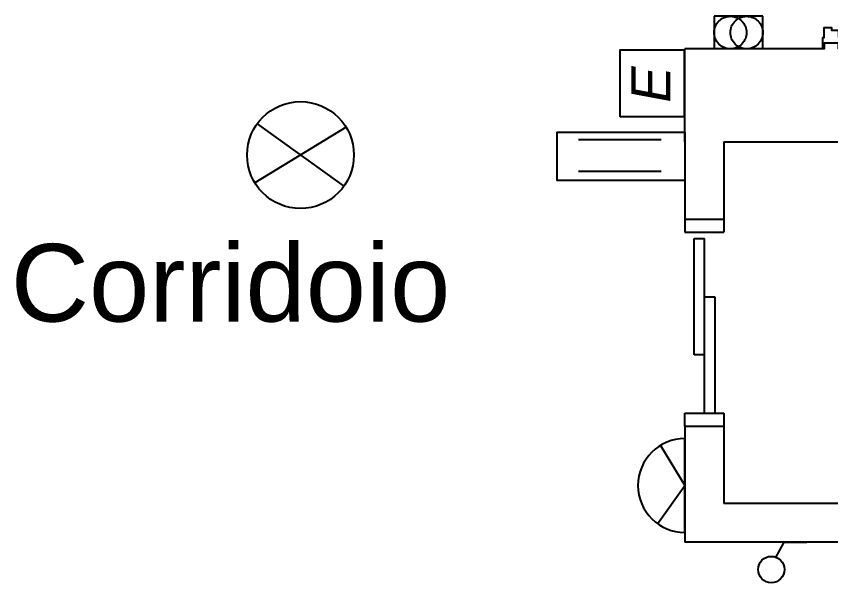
# Model space of a CAD drawing. Header units: millimetres. Extents: x 1251.1 to 1334.1, y 1577.6 to 1641.3.
# Drawn here: x 1303.754 to 1306.904, y 1612.024 to 1614.215 of the extents above; entities that cross this region are included whole.
import ezdxf

# ---------------------------------------------------------------- set-up
doc = ezdxf.new("R2010")
doc.units = ezdxf.units.MM
doc.linetypes.add('ACAD_ISO02W100', pattern=[15, 12, -3])
doc.layers.add('MURATURA', color=140, linetype='Continuous')
doc.layers.add('PORTES', color=3, linetype='Continuous')
doc.styles.add('fm-studio_50', font='Arial Italic.ttf', dxfattribs={"height": 10})
doc.styles.get("Standard").update_dxf_attribs({"font": 'Arial.ttf'})

msp = doc.modelspace()

# ---------------------------------------------------------------- hatches: boundary and pattern name
at = {"layer": 'MURATURA'}
h = msp.add_hatch(dxfattribs=at)
h.set_pattern_fill('AR-B816C', color=0, scale=0.66)
h.paths.add_polyline_path([(1311.142, 1613.7292), (1306.4905, 1613.7292), (1306.4905, 1613.38), (1306.4905, 1612.68), (1306.4905, 1612.63), (1306.4905, 1612.3308), (1311.1456, 1612.3308)])

# ---------------------------------------------------------------- linework, layer by layer
at = {"linetype": 'Continuous'}
for p, q in [((1305.0298, 1613.7856), (1304.677, 1613.5704)), ((1304.6854, 1613.7983), (1305.0214, 1613.5577)), ((1306.2459, 1612.5554), (1306.3405, 1612.4002)), ((1306.2347, 1612.2524), (1306.3405, 1612.4002))]:
    msp.add_line(p, q, dxfattribs=at)
for p, q in [((1305.9286, 1613.7381), (1306.2489, 1613.7381)), ((1306.2489, 1613.6142), (1305.9286, 1613.6142))]:
    msp.add_line(p, q)
for points in [[(1306.0904, 1613.8261), (1306.0904, 1614.0849), (1306.3369, 1614.0849), (1306.3369, 1613.8261)], [(1306.3405, 1613.7668), (1306.3405, 1613.5796), (1305.8456, 1613.5796), (1305.8456, 1613.7668)]]:
    msp.add_lwpolyline(points, close=True)
msp.add_lwpolyline([(1306.3405, 1612.582, 1), (1306.3405, 1612.2184)], format="xyb", close=True, dxfattribs=at)
msp.add_lwpolyline([(1306.6912, 1612.1199), (1306.7247, 1612.1808), (1306.8112, 1612.1808)], dxfattribs=at)
for centre, radius in [((1304.8534, 1613.678), 0.2066), ((1306.6743, 1612.0753), 0.0509)]:
    msp.add_circle(centre, radius, dxfattribs=at)
at = {"layer": 'MURATURA', "linetype": 'ACAD_ISO02W100'}
for p, q in [((1306.4532, 1614.2146), (1306.4532, 1614.0888)), ((1306.6418, 1614.2146), (1306.4532, 1614.2146)), ((1306.5154, 1614.2146), (1306.5154, 1614.2146)), ((1306.6418, 1614.0888), (1306.6418, 1614.2146)), ((1306.8738, 1614.0888), (1306.3405, 1614.0888)), ((1306.6418, 1614.0888), (1306.4532, 1614.0888))]:
    msp.add_line(p, q, dxfattribs=at)
at = {"layer": 'MURATURA'}
for p, q in [((1306.3405, 1613.7292), (1306.3405, 1614.0888)), ((1306.3405, 1613.7292), (1306.3405, 1613.43)), ((1306.4905, 1613.7292), (1311.142, 1613.7292)), ((1306.4905, 1613.7292), (1306.4905, 1613.38)), ((1306.3405, 1613.43), (1306.4905, 1613.43)), ((1306.3405, 1613.43), (1306.3405, 1613.38)), ((1306.3405, 1613.38), (1306.4905, 1613.38)), ((1306.3755, 1612.905), (1306.3755, 1613.355)), ((1306.3755, 1613.355), (1306.3755, 1613.355)), ((1306.3755, 1613.355), (1306.4155, 1613.355)), ((1306.4155, 1612.68), (1306.4155, 1613.355)), ((1306.4155, 1613.13), (1306.4555, 1613.13)), ((1306.4555, 1613.13), (1306.4555, 1612.68)), ((1306.4155, 1612.905), (1306.3755, 1612.905)), ((1306.3405, 1612.63), (1306.3405, 1612.68)), ((1306.3405, 1612.68), (1306.4905, 1612.68)), ((1306.4905, 1612.68), (1306.4905, 1612.63)), ((1306.3405, 1612.63), (1306.4905, 1612.63)), ((1306.3405, 1612.63), (1306.3405, 1612.3308)), ((1306.4905, 1612.63), (1306.4905, 1612.3308)), ((1306.3405, 1612.3308), (1306.3405, 1612.1808)), ((1311.1456, 1612.3308), (1306.4905, 1612.3308)), ((1307.1954, 1612.1808), (1306.3405, 1612.1808))]:
    msp.add_line(p, q, dxfattribs=at)
at = {"layer": 'MURATURA', "linetype": 'ACAD_ISO02W100'}
for centre in [(1306.516, 1614.1517), (1306.5789, 1614.1517)]:
    msp.add_circle(centre, 0.0629, dxfattribs=at)
at = {"layer": 'PORTES'}
msp.add_lwpolyline([(1306.9345, 1614.133), (1306.9401, 1614.133), (1306.9401, 1614.0888), (1306.9345, 1614.0888), (1306.9345, 1614.1109), (1306.8793, 1614.1109), (1306.8793, 1614.0888), (1306.8738, 1614.0888), (1306.8738, 1614.133), (1306.8793, 1614.133), (1306.8793, 1614.1716), (1306.9069, 1614.1716), (1306.9069, 1614.1606), (1306.9345, 1614.1606)], close=True, dxfattribs=at)

# ---------------------------------------------------------------- texts
at = {"linetype": 'Continuous', "style": 'fm-studio_50'}
msp.add_text('E', height=0.1504, rotation=90, dxfattribs=at).set_placement((1306.2832, 1613.8806))
at = {"layer": 'MURATURA', "insert": (1303.7327, 1613.3342), "char_height": 0.3, "attachment_point": 1}
msp.add_mtext_dynamic_manual_height_columns('{\\C0;Corridoio}', width=3.138539, gutter_width=12.5, heights=[0], dxfattribs=at)

doc.saveas('drawing.dxf')
